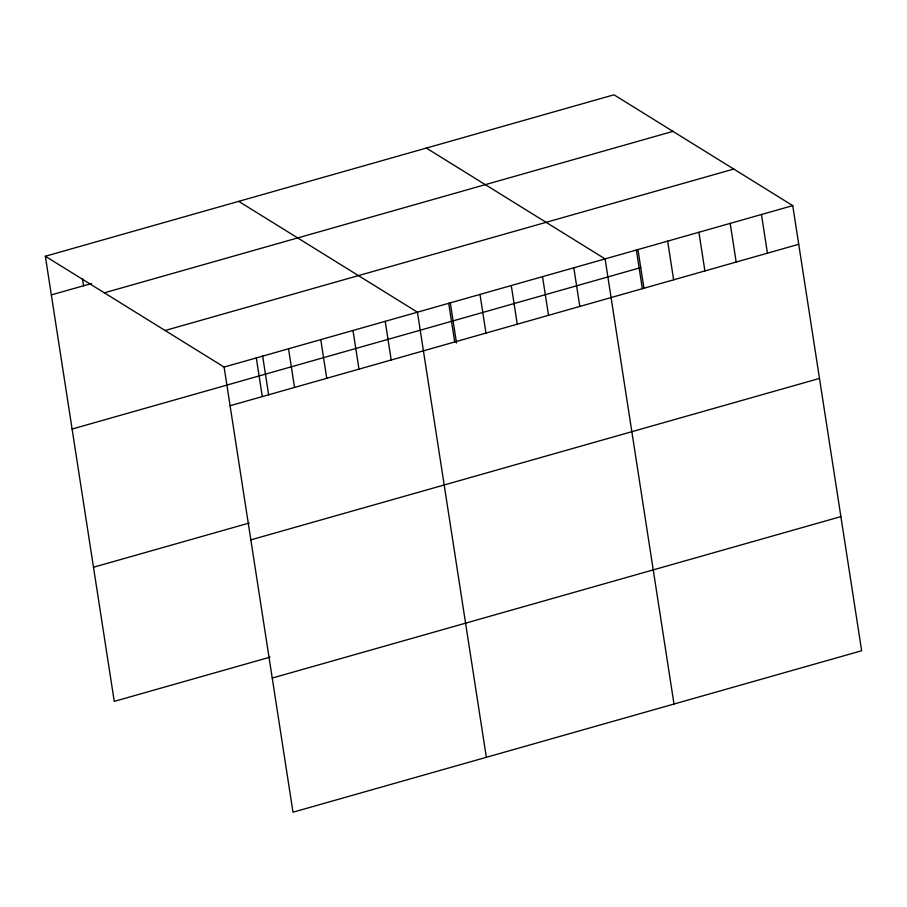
<?xml version="1.0" encoding="UTF-8"?>
<svg xmlns="http://www.w3.org/2000/svg" width="907" height="907" viewBox="0 0 907 907"><rect width="100%" height="100%" fill="white"/><g stroke="black" fill="none" stroke-linecap="round" stroke-linejoin="round"><path stroke-width="1.36" d="M45.35 256.25L613.994 94.804L792.741 205.628L861.65 650.75L293.006 812.196L224.097 367.074L45.35 256.25L114.259 701.372L270.003 657.156M51.336 294.911L91.618 283.483M104.339 292.825L672.983 131.368M165.108 330.499L733.752 169.053M224.097 367.074L792.741 205.628M72.095 429.045L640.75 267.599M230.083 405.735L798.727 244.289M93.489 567.249L249.244 523.022M250.842 539.869L819.486 378.423M272.236 678.062L840.88 516.616M426.347 148.079L605.094 258.903L674.003 704.025M238.688 201.354L417.435 312.178L486.345 757.311M761.461 214.505L767.447 253.166M730.192 223.383L736.178 262.055M698.912 232.26L704.898 270.932M667.643 241.137L673.629 279.81M637.938 249.436L643.959 288.335M636.363 250.026L642.349 288.687M573.814 267.78L579.8 306.453M542.533 276.658L548.52 315.33M511.265 285.535L517.251 324.207M479.984 294.424L485.971 333.084M450.28 302.711L456.516 342.993M448.716 303.301L454.702 341.962M385.214 321.327L391.2 360M352.993 330.477L358.979 369.149M320.761 339.626L326.747 378.287M288.539 348.776L294.526 387.436M262.633 355.998L268.653 394.885M256.318 357.925L262.304 396.586M82.492 278.857L83.557 285.773"/></g></svg>
